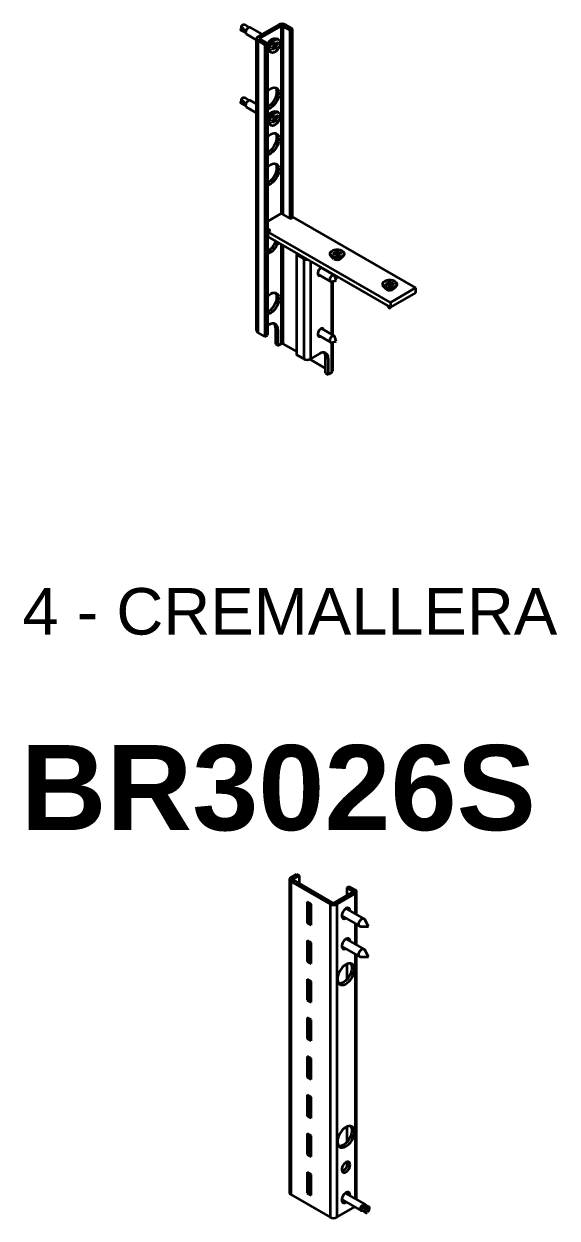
# Model space of a CAD drawing. Header units: inches. Extents: x 9936 to 27102, y -2774 to 11910.
# Drawn here: x 15388 to 15674, y -1257 to -615 of the extents above; entities that cross this region are included whole.
import ezdxf

# ---------------------------------------------------------------- set-up
doc = ezdxf.new("R2010")
doc.units = ezdxf.units.IN
doc.header["$MEASUREMENT"] = 0
doc.layers.add('TEXTO', color=7, linetype='Continuous')
doc.layers.add('VIÑETAS', color=5, linetype='Continuous')
doc.styles.get("Standard").update_dxf_attribs({"font": 'arial.ttf'})

msp = doc.modelspace()

# ---------------------------------------------------------------- linework, layer by layer
at = {"layer": 'VIÑETAS', "linetype": 'Continuous', "lineweight": 35}
for p, q in [((15508.308, -617.3), (15506.021, -615.759)), ((15513.125, -622.288), (15524.392, -615.784)), ((15525.736, -616.559), (15524.392, -615.784)), ((15527.975, -615.784), (15526.631, -616.559)), ((15527.975, -615.784), (15531.84, -618.015)), ((15504.36, -617.006), (15503.968, -618.459)), ((15503.968, -618.459), (15506.749, -619.838)), ((15504.272, -618.787), (15506.751, -619.997)), ((15506.759, -619.685), (15504.36, -617.006)), ((15507.18, -620.854), (15512.384, -623.858)), ((15515.565, -620.88), (15509.265, -617.243)), ((15514.469, -623.063), (15525.736, -616.559)), ((15525.736, -616.559), (15525.736, -717.211)), ((15526.631, -616.559), (15530.497, -618.791)), ((15526.631, -616.559), (15526.631, -717.729)), ((15530.497, -618.791), (15531.84, -618.015)), ((15530.497, -719.96), (15530.497, -618.791)), ((15531.84, -719.368), (15531.84, -618.015)), ((15512.384, -623.322), (15512.384, -780.041)), ((15513.125, -622.288), (15514.469, -623.063)), ((15514.469, -623.58), (15513.125, -624.356)), ((15516.991, -626.588), (15513.125, -624.356)), ((15513.125, -624.356), (15513.125, -781.075)), ((15514.469, -623.063), (15514.469, -623.58)), ((15518.335, -625.812), (15514.469, -623.58)), ((15518.335, -625.812), (15516.991, -626.588)), ((15516.991, -626.588), (15516.991, -729.472)), ((15518.335, -625.812), (15518.335, -728.696)), ((15518.467, -627.308), (15518.909, -629.16)), ((15522.323, -623.246), (15520.498, -623.789)), ((15521.903, -627.258), (15520.596, -628.636)), ((15520.596, -628.636), (15520.866, -629.235)), ((15522.173, -627.857), (15520.866, -629.235)), ((15522.016, -625.371), (15521.363, -626.06)), ((15521.903, -627.258), (15521.363, -626.06)), ((15522.556, -626.569), (15521.473, -625.944)), ((15522.826, -627.168), (15521.523, -626.415)), ((15522.173, -627.857), (15521.631, -627.544)), ((15521.814, -627.061), (15523.366, -628.365)), ((15522.556, -626.569), (15522.016, -625.371)), ((15522.713, -629.054), (15522.173, -627.857)), ((15523.863, -625.191), (15522.556, -626.569)), ((15523.366, -628.365), (15522.713, -629.054)), ((15524.133, -625.79), (15522.826, -627.168)), ((15523.366, -628.365), (15522.826, -627.168)), ((15523.342, -625.741), (15524.133, -625.79)), ((15524.364, -623.749), (15523.657, -623.34)), ((15523.863, -625.191), (15524.133, -625.79)), ((15519.658, -630.269), (15520.365, -630.677)), ((15504.36, -656.2), (15503.968, -657.652)), ((15503.968, -657.652), (15506.749, -659.032)), ((15504.272, -657.981), (15506.751, -659.191)), ((15506.759, -658.879), (15504.36, -656.2)), ((15508.308, -656.494), (15506.021, -654.953)), ((15507.18, -660.048), (15512.384, -663.052)), ((15512.384, -658.237), (15509.265, -656.437)), ((15518.467, -666.502), (15518.909, -668.354)), ((15522.323, -662.44), (15520.498, -662.983)), ((15521.903, -666.452), (15520.596, -667.83)), ((15522.173, -667.051), (15520.866, -668.429)), ((15522.016, -664.565), (15521.363, -665.254)), ((15521.903, -666.452), (15521.363, -665.254)), ((15522.556, -665.763), (15521.473, -665.138)), ((15522.826, -666.362), (15521.523, -665.609)), ((15522.173, -667.051), (15521.631, -666.738)), ((15521.814, -666.255), (15523.366, -667.559)), ((15522.556, -665.763), (15522.016, -664.565)), ((15522.713, -668.248), (15522.173, -667.051)), ((15523.863, -664.385), (15522.556, -665.763)), ((15524.133, -664.984), (15522.826, -666.362)), ((15523.366, -667.559), (15522.826, -666.362)), ((15523.342, -664.935), (15524.133, -664.984)), ((15524.364, -662.943), (15523.657, -662.534)), ((15523.863, -664.385), (15524.133, -664.984)), ((15519.658, -669.463), (15520.365, -669.871)), ((15520.596, -667.83), (15520.866, -668.429)), ((15523.366, -667.559), (15522.713, -668.248)), ((15518.335, -721.45), (15525.706, -717.194)), ((15525.706, -717.194), (15530.656, -720.052)), ((15530.656, -720.052), (15532.07, -719.236)), ((15532.07, -719.236), (15597.831, -757.198)), ((15516.991, -729.472), (15518.335, -728.696)), ((15516.991, -729.472), (15516.991, -783.306)), ((15520.014, -726.195), (15518.335, -725.226)), ((15518.335, -727.818), (15518.6, -727.971)), ((15518.335, -728.696), (15518.335, -782.531)), ((15518.335, -729.128), (15518.6, -728.855)), ((15518.6, -727.012), (15520.014, -726.195)), ((15584.361, -764.975), (15518.6, -727.012)), ((15518.6, -727.012), (15518.6, -729.604)), ((15584.361, -767.567), (15518.6, -729.604)), ((15525.736, -733.724), (15525.736, -787.159)), ((15526.631, -734.241), (15526.631, -787.159)), ((15555.866, -737.347), (15554.691, -737.489)), ((15554.691, -737.489), (15555.03, -738.422)), ((15555.866, -737.347), (15556.205, -738.279)), ((15555.866, -738.98), (15555.866, -737.347)), ((15534.651, -738.871), (15533.962, -739.269)), ((15537.827, -741.5), (15533.962, -739.269)), ((15533.962, -739.269), (15533.962, -793.103)), ((15537.827, -741.5), (15538.517, -741.102)), ((15537.827, -741.5), (15537.827, -795.335)), ((15541.41, -742.772), (15541.41, -795.335)), ((15551.99, -738.69), (15551.99, -739.098)), ((15552.494, -740.181), (15553.679, -741.365)), ((15555.03, -738.422), (15553.415, -738.617)), ((15553.415, -738.617), (15553.661, -739.295)), ((15555.276, -739.1), (15553.661, -739.295)), ((15554.057, -741.648), (15553.679, -741.365)), ((15555.03, -739.129), (15555.03, -738.422)), ((15555.866, -738.98), (15555.03, -739.081)), ((15555.276, -739.1), (15555.615, -740.032)), ((15556.789, -739.89), (15555.615, -740.032)), ((15555.866, -738.98), (15556.205, -739.913)), ((15557.819, -738.084), (15556.205, -738.279)), ((15556.205, -739.913), (15556.205, -738.279)), ((15556.451, -739.883), (15556.205, -739.913)), ((15558.066, -738.762), (15556.451, -738.957)), ((15556.451, -738.957), (15556.789, -739.89)), ((15556.451, -739.931), (15556.451, -738.957)), ((15557.802, -741.365), (15558.987, -740.181)), ((15557.819, -738.084), (15558.066, -738.762)), ((15557.819, -738.792), (15557.819, -738.084)), ((15559.49, -739.098), (15559.49, -738.69)), ((15545.392, -749.759), (15552.233, -753.709)), ((15554.213, -750.279), (15547.371, -746.33)), ((15548.694, -747.093), (15548.663, -746.959)), ((15552.676, -749.276), (15552.676, -749.392)), ((15553.418, -749.82), (15553.418, -749.705)), ((15552.676, -753.798), (15552.676, -782.054)), ((15552.862, -753.765), (15555.201, -753.136)), ((15553.418, -782.482), (15553.418, -753.615)), ((15555.201, -753.136), (15554.576, -750.796)), ((15580.275, -755.018), (15580.275, -755.426)), ((15580.778, -756.51), (15581.963, -757.693)), ((15583.314, -754.75), (15581.699, -754.945)), ((15581.699, -754.945), (15581.946, -755.623)), ((15583.561, -755.428), (15581.946, -755.623)), ((15584.15, -753.675), (15582.976, -753.818)), ((15582.976, -753.818), (15583.314, -754.75)), ((15583.314, -755.458), (15583.314, -754.75)), ((15584.15, -755.308), (15583.314, -755.41)), ((15583.561, -755.428), (15583.899, -756.36)), ((15585.074, -756.218), (15583.899, -756.36)), ((15584.15, -753.675), (15584.489, -754.608)), ((15584.15, -755.308), (15584.15, -753.675)), ((15584.15, -755.308), (15584.489, -756.241)), ((15586.104, -754.412), (15584.489, -754.608)), ((15584.489, -756.241), (15584.489, -754.608)), ((15584.735, -756.211), (15584.489, -756.241)), ((15586.35, -755.09), (15584.735, -755.286)), ((15584.735, -755.286), (15585.074, -756.218)), ((15584.735, -756.259), (15584.735, -755.286)), ((15586.086, -757.693), (15587.271, -756.51)), ((15586.104, -754.412), (15586.35, -755.09)), ((15586.104, -755.12), (15586.104, -754.412)), ((15587.775, -755.426), (15587.775, -755.018)), ((15582.341, -757.977), (15581.963, -757.693)), ((15597.831, -757.198), (15584.361, -764.975)), ((15597.831, -759.791), (15584.361, -767.567)), ((15597.831, -757.198), (15597.831, -759.791)), ((15584.361, -764.975), (15584.361, -767.567)), ((15516.991, -783.306), (15513.125, -781.075)), ((15516.991, -783.306), (15518.335, -782.531)), ((15519.501, -776.877), (15518.335, -777.551)), ((15523.991, -779.47), (15522.648, -778.694)), ((15522.648, -778.694), (15522.648, -787.39)), ((15523.991, -779.47), (15523.991, -788.166)), ((15545.392, -782.421), (15552.233, -786.37)), ((15554.213, -782.941), (15547.371, -778.991)), ((15522.648, -787.39), (15523.991, -788.166)), ((15523.991, -788.166), (15525.736, -787.159)), ((15526.631, -787.159), (15533.962, -791.391)), ((15552.676, -786.46), (15552.676, -802.712)), ((15552.862, -786.426), (15555.201, -785.797)), ((15553.418, -801.678), (15553.418, -786.277)), ((15555.201, -785.797), (15554.576, -783.457)), ((15537.827, -795.335), (15533.962, -793.103)), ((15546.442, -792.43), (15541.41, -795.335)), ((15550.932, -795.022), (15549.589, -794.247)), ((15549.589, -802.943), (15549.589, -794.247)), ((15550.932, -795.022), (15550.932, -803.719)), ((15541.075, -795.497), (15549.589, -800.412)), ((15549.589, -802.943), (15550.932, -803.719)), ((15552.676, -802.712), (15550.932, -803.719)), ((15530.111, -1074.973), (15530.111, -1243.181)), ((15534.012, -1072.116), (15530.853, -1073.939)), ((15530.853, -1073.939), (15532.197, -1074.715)), ((15532.197, -1075.232), (15530.853, -1076.007)), ((15530.853, -1076.007), (15530.853, -1244.215)), ((15530.853, -1076.007), (15552.02, -1088.226)), ((15535.355, -1072.891), (15532.197, -1074.715)), ((15532.197, -1074.715), (15532.197, -1075.232)), ((15532.197, -1075.232), (15553.363, -1087.451)), ((15534.012, -1072.116), (15535.355, -1072.891)), ((15535.355, -1072.891), (15535.355, -1077.055)), ((15554.259, -1087.451), (15564.111, -1081.763)), ((15555.602, -1088.226), (15565.455, -1082.539)), ((15560.953, -1079.423), (15562.296, -1078.647)), ((15560.953, -1079.423), (15560.953, -1083.586)), ((15564.111, -1081.246), (15560.953, -1079.423)), ((15565.455, -1080.47), (15562.296, -1078.647)), ((15564.111, -1081.246), (15565.455, -1080.47)), ((15564.111, -1081.246), (15564.111, -1081.763)), ((15565.455, -1082.539), (15564.111, -1081.763)), ((15565.455, -1082.539), (15565.455, -1093.27)), ((15566.197, -1093.698), (15566.197, -1081.504)), ((15539.697, -1087.024), (15539.697, -1098.227)), ((15541.762, -1088.216), (15539.697, -1087.024)), ((15541.041, -1097.452), (15541.041, -1087.8)), ((15541.762, -1099.419), (15541.762, -1088.216)), ((15552.02, -1088.226), (15553.363, -1087.451)), ((15552.02, -1088.226), (15552.02, -1256.434)), ((15554.259, -1087.451), (15555.602, -1088.226)), ((15555.602, -1088.226), (15555.602, -1256.434)), ((15570.259, -1096.044), (15560.636, -1090.488)), ((15558.286, -1094.558), (15567.909, -1100.114)), ((15572.655, -1100.14), (15570.581, -1096.38)), ((15541.041, -1097.452), (15539.697, -1098.227)), ((15539.697, -1098.227), (15541.762, -1099.419)), ((15541.762, -1097.868), (15541.041, -1097.452)), ((15565.455, -1098.697), (15565.455, -1109.601)), ((15566.197, -1110.029), (15566.197, -1099.125)), ((15568.362, -1100.224), (15572.655, -1100.14)), ((15539.697, -1107.764), (15539.697, -1118.967)), ((15541.762, -1108.956), (15539.697, -1107.764)), ((15541.041, -1118.192), (15541.041, -1108.54)), ((15541.762, -1120.159), (15541.762, -1108.956)), ((15570.259, -1112.374), (15560.636, -1106.819)), ((15558.286, -1110.889), (15567.909, -1116.445)), ((15565.455, -1115.028), (15565.455, -1246.367)), ((15566.197, -1246.795), (15566.197, -1115.456)), ((15572.655, -1116.471), (15570.581, -1112.711)), ((15541.041, -1118.192), (15539.697, -1118.967)), ((15539.697, -1118.967), (15541.762, -1120.159)), ((15541.762, -1118.608), (15541.041, -1118.192)), ((15560.953, -1120.394), (15560.953, -1128.771)), ((15568.362, -1116.555), (15572.655, -1116.471)), ((15541.762, -1129.697), (15539.697, -1128.505)), ((15539.697, -1128.505), (15539.697, -1139.708)), ((15541.041, -1138.932), (15541.041, -1129.28)), ((15541.762, -1140.9), (15541.762, -1129.697)), ((15541.041, -1138.932), (15539.697, -1139.708)), ((15539.697, -1139.708), (15541.762, -1140.9)), ((15541.762, -1139.348), (15541.041, -1138.932)), ((15541.762, -1150.437), (15539.697, -1149.245)), ((15539.697, -1149.245), (15539.697, -1160.448)), ((15541.041, -1159.672), (15541.041, -1150.02)), ((15541.762, -1161.64), (15541.762, -1150.437)), ((15541.041, -1159.672), (15539.697, -1160.448)), ((15539.697, -1160.448), (15541.762, -1161.64)), ((15541.762, -1160.088), (15541.041, -1159.672)), ((15541.762, -1171.177), (15539.697, -1169.985)), ((15539.697, -1169.985), (15539.697, -1181.188)), ((15541.041, -1180.412), (15541.041, -1170.76)), ((15541.762, -1182.38), (15541.762, -1171.177)), ((15541.041, -1180.412), (15539.697, -1181.188)), ((15539.697, -1181.188), (15541.762, -1182.38)), ((15541.762, -1180.829), (15541.041, -1180.412)), ((15541.762, -1191.917), (15539.697, -1190.725)), ((15539.697, -1190.725), (15539.697, -1201.928)), ((15541.041, -1201.152), (15541.041, -1191.501)), ((15541.762, -1203.12), (15541.762, -1191.917)), ((15541.041, -1201.152), (15539.697, -1201.928)), ((15539.697, -1201.928), (15541.762, -1203.12)), ((15541.762, -1201.569), (15541.041, -1201.152)), ((15541.762, -1212.657), (15539.697, -1211.465)), ((15539.697, -1211.465), (15539.697, -1222.668)), ((15541.041, -1221.893), (15541.041, -1212.241)), ((15560.953, -1207.764), (15560.953, -1216.141)), ((15541.762, -1223.86), (15541.762, -1212.657)), ((15541.041, -1221.893), (15539.697, -1222.668)), ((15539.697, -1222.668), (15541.762, -1223.86)), ((15541.762, -1222.309), (15541.041, -1221.893)), ((15560.953, -1226.711), (15560.953, -1229.304)), ((15541.762, -1233.397), (15539.697, -1232.205)), ((15539.697, -1232.205), (15539.697, -1243.408)), ((15541.041, -1242.633), (15541.041, -1232.981)), ((15541.762, -1244.6), (15541.762, -1233.397)), ((15530.853, -1244.215), (15552.02, -1256.434)), ((15541.041, -1242.633), (15539.697, -1243.408)), ((15539.697, -1243.408), (15541.762, -1244.6)), ((15541.762, -1243.049), (15541.041, -1242.633)), ((15570.791, -1249.448), (15560.295, -1243.389)), ((15555.602, -1256.434), (15565.247, -1250.866)), ((15558.295, -1246.853), (15568.792, -1252.912)), ((15569.791, -1249.955), (15572.342, -1252.09)), ((15571.913, -1250.976), (15569.791, -1249.955)), ((15572.735, -1250.862), (15570.496, -1249.858)), ((15568.999, -1252.451), (15570.988, -1253.888)), ((15572.342, -1252.09), (15571.913, -1250.976)), ((15572.342, -1253.215), (15571.913, -1253.834))]:
    msp.add_line(p, q, dxfattribs=at)
at = {"layer": 'VIÑETAS', "linetype": 'Continuous', "lineweight": 35, "flags": 128}
for points in [[(15504.38, -616.522), (15504.623, -616.222), (15504.89, -615.974), (15505.169, -615.792), (15505.445, -615.684), (15505.704, -615.656), (15505.933, -615.71), (15506.021, -615.759)], [(15504.272, -618.787), (15504.103, -618.663), (15503.968, -618.459)], [(15507.18, -620.854), (15507.179, -620.854), (15506.86, -620.485), (15506.748, -619.898), (15506.861, -619.182), (15507.181, -618.445), (15507.66, -617.8), (15508.224, -617.346), (15508.788, -617.15), (15509.265, -617.243)], [(15519.658, -630.269), (15519.224, -629.874), (15518.916, -629.192), (15518.831, -628.317), (15518.975, -627.319), (15519.336, -626.28), (15519.885, -625.283), (15520.578, -624.409), (15521.358, -623.73), (15522.162, -623.3), (15522.926, -623.153), (15523.587, -623.302), (15523.657, -623.34)], [(15523.445, -629.608), (15522.664, -630.288), (15521.86, -630.718), (15521.096, -630.864), (15520.435, -630.715), (15519.931, -630.282), (15519.623, -629.6), (15519.538, -628.725), (15519.682, -627.727), (15520.043, -626.688), (15520.592, -625.691), (15521.285, -624.818), (15522.065, -624.138), (15522.869, -623.708), (15523.633, -623.561), (15524.294, -623.711), (15524.798, -624.144), (15525.106, -624.825), (15525.191, -625.701), (15525.048, -626.698), (15524.687, -627.738), (15524.137, -628.734), (15523.445, -629.608)], [(15518.335, -651.556), (15519.103, -650.824), (15520.102, -650.117), (15521.101, -649.67), (15522.05, -649.506), (15522.902, -649.632), (15523.613, -650.043), (15524.148, -650.717), (15524.48, -651.621), (15524.592, -652.71), (15524.48, -653.929), (15524.148, -655.217), (15523.613, -656.508), (15522.902, -657.74), (15522.05, -658.849), (15521.101, -659.781), (15520.102, -660.487), (15519.103, -660.934), (15518.335, -661.089)], [(15522.533, -649.54), (15522.804, -649.942), (15523.136, -650.846), (15523.249, -651.935), (15523.136, -653.153), (15522.804, -654.441), (15522.269, -655.733), (15521.558, -656.964), (15520.707, -658.074), (15519.758, -659.005), (15518.759, -659.712), (15518.335, -659.933)], [(15504.272, -657.981), (15504.103, -657.857), (15503.968, -657.652)], [(15504.38, -655.716), (15504.623, -655.416), (15504.89, -655.168), (15505.169, -654.986), (15505.445, -654.878), (15505.704, -654.85), (15505.933, -654.904), (15506.021, -654.953)], [(15507.18, -660.048), (15507.179, -660.048), (15506.86, -659.679), (15506.748, -659.092), (15506.861, -658.376), (15507.181, -657.639), (15507.66, -656.994), (15508.224, -656.539), (15508.788, -656.344), (15509.265, -656.437)], [(15519.658, -669.463), (15519.224, -669.068), (15518.916, -668.386), (15518.831, -667.511), (15518.975, -666.513), (15519.336, -665.474), (15519.885, -664.477), (15520.578, -663.603), (15521.358, -662.924), (15522.162, -662.493), (15522.926, -662.347), (15523.587, -662.496), (15523.657, -662.534)], [(15523.445, -668.802), (15522.664, -669.481), (15521.86, -669.912), (15521.096, -670.058), (15520.435, -669.909), (15519.931, -669.476), (15519.623, -668.794), (15519.538, -667.919), (15519.682, -666.921), (15520.043, -665.882), (15520.592, -664.885), (15521.285, -664.012), (15522.065, -663.332), (15522.869, -662.902), (15523.633, -662.755), (15524.294, -662.905), (15524.798, -663.338), (15525.106, -664.019), (15525.191, -664.895), (15525.048, -665.892), (15524.687, -666.932), (15524.137, -667.928), (15523.445, -668.802)], [(15518.335, -676.053), (15519.103, -675.32), (15520.102, -674.613), (15521.101, -674.167), (15522.05, -674.002), (15522.902, -674.129), (15523.613, -674.539), (15524.148, -675.213), (15524.48, -676.118), (15524.592, -677.206), (15524.48, -678.425), (15524.148, -679.713), (15523.613, -681.005), (15522.902, -682.236), (15522.05, -683.345), (15521.101, -684.277), (15520.102, -684.984), (15519.103, -685.43), (15518.335, -685.585)], [(15522.533, -674.036), (15522.804, -674.438), (15523.136, -675.342), (15523.249, -676.431), (15523.136, -677.65), (15522.804, -678.937), (15522.269, -680.229), (15521.558, -681.461), (15520.707, -682.57), (15519.758, -683.501), (15518.759, -684.208), (15518.335, -684.43)], [(15518.335, -692.384), (15519.103, -691.651), (15520.102, -690.944), (15521.101, -690.497), (15522.05, -690.333), (15522.902, -690.459), (15523.613, -690.87), (15524.148, -691.544), (15524.48, -692.448), (15524.592, -693.537), (15524.48, -694.756), (15524.148, -696.044), (15523.613, -697.336), (15522.902, -698.567), (15522.05, -699.676), (15521.101, -700.608), (15520.102, -701.314), (15519.103, -701.761), (15518.335, -701.916)], [(15522.533, -690.367), (15522.804, -690.769), (15523.136, -691.673), (15523.249, -692.762), (15523.136, -693.98), (15522.804, -695.268), (15522.269, -696.56), (15521.558, -697.791), (15520.707, -698.901), (15519.758, -699.832), (15518.759, -700.539), (15518.335, -700.76)], [(15524.142, -732.804), (15523.613, -734.08), (15522.902, -735.311), (15522.05, -736.421), (15521.101, -737.352), (15520.102, -738.059), (15519.103, -738.505), (15518.335, -738.66)], [(15559.411, -738.245), (15559.474, -738.89), (15559.206, -739.516), (15558.63, -740.069), (15557.798, -740.5), (15556.782, -740.769), (15555.674, -740.854), (15554.572, -740.747), (15553.573, -740.456), (15552.768, -740.009), (15552.226, -739.445), (15551.997, -738.813), (15552.1, -738.171), (15552.527, -737.574), (15553.239, -737.077), (15554.173, -736.723), (15555.247, -736.544), (15556.365, -736.555), (15557.427, -736.756), (15558.339, -737.129), (15559.021, -737.641), (15559.411, -738.245)], [(15559.49, -739.098), (15559.474, -739.298), (15559.206, -739.924), (15558.63, -740.477), (15557.798, -740.908), (15556.782, -741.177), (15555.674, -741.262), (15554.572, -741.155), (15553.573, -740.865), (15552.768, -740.417), (15552.226, -739.853), (15551.997, -739.221), (15551.99, -739.098)], [(15547.503, -746.29), (15547.198, -746.4), (15546.582, -746.822), (15546.028, -747.46), (15545.611, -748.229), (15545.388, -749.024), (15545.388, -749.739), (15545.611, -750.276), (15546.028, -750.564), (15546.582, -750.562), (15546.715, -750.523)], [(15554.576, -750.796), (15554.517, -750.629), (15554.213, -750.279), (15553.759, -750.191), (15553.223, -750.377), (15552.687, -750.81), (15552.233, -751.422), (15551.93, -752.122), (15551.823, -752.802), (15551.93, -753.359), (15552.233, -753.709), (15552.687, -753.797), (15552.862, -753.765)], [(15587.775, -755.426), (15587.759, -755.626), (15587.491, -756.252), (15586.915, -756.806), (15586.082, -757.236), (15585.066, -757.506), (15583.958, -757.59), (15582.856, -757.483), (15581.858, -757.193), (15581.052, -756.746), (15580.51, -756.181), (15580.281, -755.55), (15580.275, -755.426)], [(15587.695, -754.573), (15587.759, -755.218), (15587.491, -755.844), (15586.915, -756.397), (15586.082, -756.828), (15585.066, -757.097), (15583.958, -757.182), (15582.856, -757.075), (15581.858, -756.785), (15581.052, -756.337), (15580.51, -755.773), (15580.281, -755.141), (15580.384, -754.499), (15580.811, -753.902), (15581.523, -753.405), (15582.458, -753.051), (15583.532, -752.872), (15584.649, -752.883), (15585.711, -753.084), (15586.624, -753.457), (15587.305, -753.969), (15587.695, -754.573)], [(15518.335, -761.79), (15519.103, -761.057), (15520.102, -760.35), (15521.101, -759.903), (15522.05, -759.739), (15522.902, -759.865), (15523.613, -760.276), (15524.148, -760.95), (15524.48, -761.854), (15524.592, -762.943), (15524.48, -764.162), (15524.148, -765.45), (15523.613, -766.742), (15522.902, -767.973), (15522.05, -769.082), (15521.101, -770.014), (15520.102, -770.72), (15519.103, -771.167), (15518.335, -771.322)], [(15522.533, -759.773), (15522.804, -760.175), (15523.136, -761.079), (15523.249, -762.168), (15523.136, -763.386), (15522.804, -764.674), (15522.269, -765.966), (15521.558, -767.197), (15520.707, -768.307), (15519.758, -769.238), (15518.759, -769.945), (15518.335, -770.166)], [(15548.694, -779.755), (15548.613, -779.479), (15548.287, -779.06), (15547.794, -778.914), (15547.198, -779.062), (15546.582, -779.484), (15546.028, -780.122), (15545.611, -780.891), (15545.388, -781.686), (15545.388, -782.401), (15545.611, -782.938), (15546.028, -783.225), (15546.582, -783.224), (15546.715, -783.184)], [(15554.576, -783.457), (15554.517, -783.29), (15554.213, -782.941), (15553.759, -782.853), (15553.223, -783.039), (15552.687, -783.471), (15552.233, -784.084), (15551.93, -784.784), (15551.823, -785.464), (15551.93, -786.021), (15552.233, -786.37), (15552.687, -786.459), (15552.862, -786.426)], [(15562.771, -1091.721), (15562.674, -1091.137), (15562.383, -1090.608), (15561.928, -1090.305), (15561.349, -1090.253), (15560.696, -1090.457), (15560.029, -1090.9), (15559.406, -1091.542), (15558.883, -1092.326), (15558.506, -1093.182), (15558.308, -1094.035), (15558.308, -1094.807), (15558.506, -1095.432), (15558.883, -1095.853), (15559.406, -1096.033), (15560.029, -1095.955), (15560.421, -1095.791)], [(15561.295, -1090.26), (15561.405, -1090.696), (15561.427, -1090.945)], [(15559.078, -1095.015), (15559.017, -1095.046), (15558.418, -1095.243)], [(15568.362, -1100.224), (15567.982, -1100.151), (15567.623, -1099.837), (15567.441, -1099.31), (15567.456, -1098.635), (15567.668, -1097.893), (15568.051, -1097.173), (15568.558, -1096.562), (15569.129, -1096.135), (15569.695, -1095.942), (15570.186, -1096.006), (15570.545, -1096.321), (15570.581, -1096.38)], [(15562.771, -1108.051), (15562.674, -1107.468), (15562.383, -1106.939), (15561.928, -1106.635), (15561.349, -1106.584), (15560.696, -1106.788), (15560.029, -1107.231), (15559.406, -1107.873), (15558.883, -1108.657), (15558.506, -1109.513), (15558.308, -1110.366), (15558.308, -1111.138), (15558.506, -1111.763), (15558.883, -1112.184), (15559.406, -1112.364), (15560.029, -1112.286), (15560.421, -1112.122)], [(15561.295, -1106.591), (15561.405, -1107.027), (15561.427, -1107.276)], [(15559.078, -1111.346), (15559.017, -1111.377), (15558.418, -1111.574)], [(15568.362, -1116.555), (15567.982, -1116.482), (15567.623, -1116.167), (15567.441, -1115.641), (15567.456, -1114.966), (15567.668, -1114.223), (15568.051, -1113.504), (15568.558, -1112.893), (15569.129, -1112.466), (15569.695, -1112.273), (15570.186, -1112.337), (15570.545, -1112.652), (15570.581, -1112.711)], [(15565.019, -1123.209), (15564.927, -1122.218), (15564.655, -1121.374), (15564.214, -1120.712), (15563.622, -1120.257), (15562.904, -1120.03), (15562.088, -1120.039), (15561.208, -1120.283), (15560.301, -1120.754), (15559.403, -1121.431), (15558.551, -1122.288), (15557.78, -1123.288), (15557.121, -1124.391), (15556.602, -1125.551), (15556.244, -1126.722), (15556.061, -1127.855), (15556.061, -1128.905), (15556.244, -1129.827), (15556.602, -1130.584), (15557.121, -1131.145), (15557.78, -1131.488), (15558.551, -1131.598), (15559.403, -1131.47), (15560.301, -1131.111), (15561.208, -1130.534), (15562.088, -1129.763), (15562.904, -1128.83), (15563.622, -1127.773), (15564.214, -1126.636), (15564.655, -1125.464), (15564.927, -1124.306), (15565.019, -1123.209)], [(15562.96, -1120.038), (15563.111, -1120.243), (15563.469, -1121), (15563.652, -1121.922), (15563.652, -1122.971), (15563.469, -1124.105), (15563.111, -1125.275), (15562.592, -1126.436), (15561.933, -1127.539), (15561.162, -1128.539), (15560.31, -1129.395), (15559.412, -1130.073), (15558.505, -1130.543), (15557.625, -1130.788), (15556.81, -1130.797), (15556.754, -1130.788)], [(15565.019, -1210.579), (15564.927, -1209.588), (15564.655, -1208.744), (15564.214, -1208.081), (15563.622, -1207.627), (15562.904, -1207.4), (15562.088, -1207.409), (15561.208, -1207.653), (15560.301, -1208.124), (15559.403, -1208.801), (15558.551, -1209.657), (15557.78, -1210.657), (15557.121, -1211.76), (15556.602, -1212.921), (15556.244, -1214.092), (15556.061, -1215.225), (15556.061, -1216.274), (15556.244, -1217.196), (15556.602, -1217.954), (15557.121, -1218.515), (15557.78, -1218.858), (15558.551, -1218.968), (15559.403, -1218.84), (15560.301, -1218.481), (15561.208, -1217.904), (15562.088, -1217.133), (15562.904, -1216.2), (15563.622, -1215.143), (15564.214, -1214.006), (15564.655, -1212.834), (15564.927, -1211.676), (15565.019, -1210.579)], [(15562.96, -1207.408), (15563.111, -1207.613), (15563.469, -1208.37), (15563.652, -1209.292), (15563.652, -1210.341), (15563.469, -1211.474), (15563.111, -1212.645), (15562.592, -1213.806), (15561.933, -1214.909), (15561.162, -1215.909), (15560.31, -1216.765), (15559.412, -1217.443), (15558.505, -1217.913), (15557.625, -1218.158), (15556.81, -1218.167), (15556.754, -1218.158)], [(15562.773, -1228.206), (15562.674, -1227.499), (15562.383, -1226.971), (15561.928, -1226.667), (15561.349, -1226.615), (15560.696, -1226.82), (15560.029, -1227.263), (15559.406, -1227.905), (15558.883, -1228.689), (15558.506, -1229.545), (15558.308, -1230.397), (15558.308, -1231.17), (15558.506, -1231.794), (15558.883, -1232.215), (15559.406, -1232.395), (15560.029, -1232.318), (15560.696, -1231.99), (15561.349, -1231.442), (15561.928, -1230.721), (15562.383, -1229.891), (15562.674, -1229.028), (15562.773, -1228.206)], [(15562.761, -1244.812), (15562.773, -1244.537), (15562.674, -1243.83), (15562.383, -1243.301), (15561.928, -1242.998), (15561.349, -1242.946), (15560.696, -1243.151), (15560.029, -1243.594), (15559.406, -1244.235), (15558.883, -1245.019), (15558.506, -1245.876), (15558.308, -1246.728), (15558.308, -1247.501), (15558.506, -1248.125), (15558.883, -1248.546), (15559.406, -1248.726), (15560.029, -1248.649), (15560.696, -1248.321), (15560.762, -1248.277)], [(15561.295, -1242.953), (15561.405, -1243.389), (15561.418, -1244.037)], [(15559.418, -1247.501), (15559.017, -1247.739), (15558.418, -1247.936)], [(15569.62, -1252.9), (15569.404, -1252.974), (15568.939, -1252.975), (15568.589, -1252.734), (15568.401, -1252.283), (15568.401, -1251.683), (15568.589, -1251.015), (15568.939, -1250.369), (15569.404, -1249.833), (15569.922, -1249.479), (15570.422, -1249.354), (15570.837, -1249.477), (15571.11, -1249.829), (15571.195, -1250.171)], [(15569.791, -1249.955), (15569.386, -1250.283), (15569.041, -1250.747), (15568.812, -1251.277), (15568.731, -1251.792), (15568.812, -1252.215), (15568.999, -1252.451)], [(15570.496, -1249.858), (15570.197, -1249.814), (15569.791, -1249.955)], [(15573.004, -1252.448), (15573.117, -1252.04), (15573.15, -1251.656), (15573.101, -1251.321), (15572.974, -1251.057), (15572.777, -1250.883), (15572.523, -1250.809), (15572.228, -1250.841), (15571.913, -1250.976)], [(15570.822, -1252.361), (15570.709, -1252.77), (15570.676, -1253.154), (15570.724, -1253.489), (15570.851, -1253.752), (15571.049, -1253.926), (15571.303, -1254), (15571.597, -1253.969), (15571.913, -1253.834)]]:
    msp.add_lwpolyline(points, dxfattribs=at)
at = {"layer": 'VIÑETAS', "linetype": 'Continuous', "lineweight": 35}
for centre, radius, start, end in [((15526.183, -619.241), 3.894, 62.609651, 117.390349), ((15526.183, -617.424), 0.973, 62.609755, 117.390197), ((15513.518, -623.322), 1.106, 110.78338, 249.21662), ((15514.567, -623.322), 0.277, 110.783676, 249.21647), ((15521.704, -626.831), 3.272, 111.621145, 188.384217), ((15521.704, -666.025), 3.272, 111.621249, 188.384112), ((15513.891, -729.325), 9.309, 298.510027, 343.116561), ((15539.593, -738.109), 3.823, 242.494989, 275.043945), ((15555.713, -738.648), 3.427, 241.103759, 307.567351), ((15583.997, -754.976), 3.427, 241.10379, 307.567372), ((15513.651, -779.914), 1.274, 185.694849, 245.625323), ((15521.254, -779.026), 2.773, 350.785963, 129.203351), ((15518.927, -778.501), 3.725, 357.031414, 36.234455), ((15526.183, -788.023), 0.973, 62.609755, 117.390197), ((15539.618, -791.877), 3.894, 242.609651, 297.390349), ((15548.195, -794.578), 2.773, 350.785963, 129.203351), ((15545.868, -794.054), 3.725, 357.031414, 36.234455), ((15552.151, -801.551), 1.274, 294.374543, 354.305285), ((15531.246, -1074.973), 1.106, 110.783383, 249.216635), ((15532.295, -1074.973), 0.277, 110.7835, 249.216573), ((15564.013, -1081.504), 0.277, 290.783384, 69.216543), ((15565.062, -1081.504), 1.106, 290.783445, 69.216573), ((15553.811, -1084.769), 3.894, 242.609677, 297.390317), ((15553.811, -1086.586), 0.973, 242.609679, 297.390345), ((15557.111, -1227.529), 4.281, 287.78434, 12.221032), ((15531.379, -1243.054), 1.274, 185.694826, 245.625346), ((15553.811, -1252.976), 3.894, 242.609677, 297.390317)]:
    msp.add_arc(centre, radius, start, end, dxfattribs=at)
for centre, major_axis, ratio, start_param, end_param in [((15503.211, -615.722), (-3.827, 4.387), 0.0627239, 3.5929529, 4.4745936), ((15503.211, -654.916), (-3.827, 4.387), 0.0627239, 3.5929529, 4.4745936), ((15577.279, -1256.223), (7.573, -6.195), 0.1730902, 3.0762152, 3.8480006)]:
    msp.add_ellipse(centre, major_axis=major_axis, ratio=ratio, start_param=start_param, end_param=end_param, dxfattribs=at)
for points, knots in [([(15504.36, -617.006), (15504.355, -616.99), (15504.325, -616.913), (15504.359, -616.784), (15504.37, -616.639), (15504.38, -616.522)], [0, 0, 0, 0, 0.0458078, 0.2298786, 1, 1, 1, 1]), ([(15504.36, -656.2), (15504.355, -656.184), (15504.325, -656.107), (15504.359, -655.978), (15504.37, -655.833), (15504.38, -655.716)], [0, 0, 0, 0, 0.0458077, 0.2298767, 1, 1, 1, 1]), ([(15554.309, -750.219), (15554.786, -751.071), (15555.391, -752.151), (15555.996, -751.42), (15556.123, -751.266)], [0, 0, 0, 0, 0.7890987, 1, 1, 1, 1]), ([(15582.593, -766.547), (15583.07, -767.375), (15583.718, -768.497), (15584.365, -767.681), (15584.535, -767.466)], [0, 0, 0, 0, 0.7370712, 1, 1, 1, 1]), ([(15572.342, -1252.09), (15572.245, -1252.13), (15571.801, -1252.315), (15571.252, -1252.341), (15570.822, -1252.361)], [0, 0, 0, 0, 0.2173446, 1, 1, 1, 1]), ([(15572.342, -1253.215), (15572.416, -1253.162), (15572.759, -1252.919), (15572.897, -1252.655), (15573.004, -1252.448)], [0, 0, 0, 0, 0.2173446, 1, 1, 1, 1])]:
    msp.add_open_spline(points, degree=3, knots=knots, dxfattribs=at)

# ---------------------------------------------------------------- texts
at = {"color": 192, "insert": (15385.781, -1002.771), "char_height": 45.69253, "attachment_point": 1}
msp.add_mtext_dynamic_manual_height_columns('{\\fArial|b1|i0|c0|p34;BR3026S}', width=536.06328, gutter_width=1, heights=[0], dxfattribs=at)
at = {"layer": 'TEXTO', "insert": (15386.766, -918.414), "char_height": 25, "attachment_point": 1}
msp.add_mtext_dynamic_manual_height_columns('4 - CREMALLERA', width=751.30533, gutter_width=1, heights=[0], dxfattribs=at)

doc.saveas('drawing.dxf')
